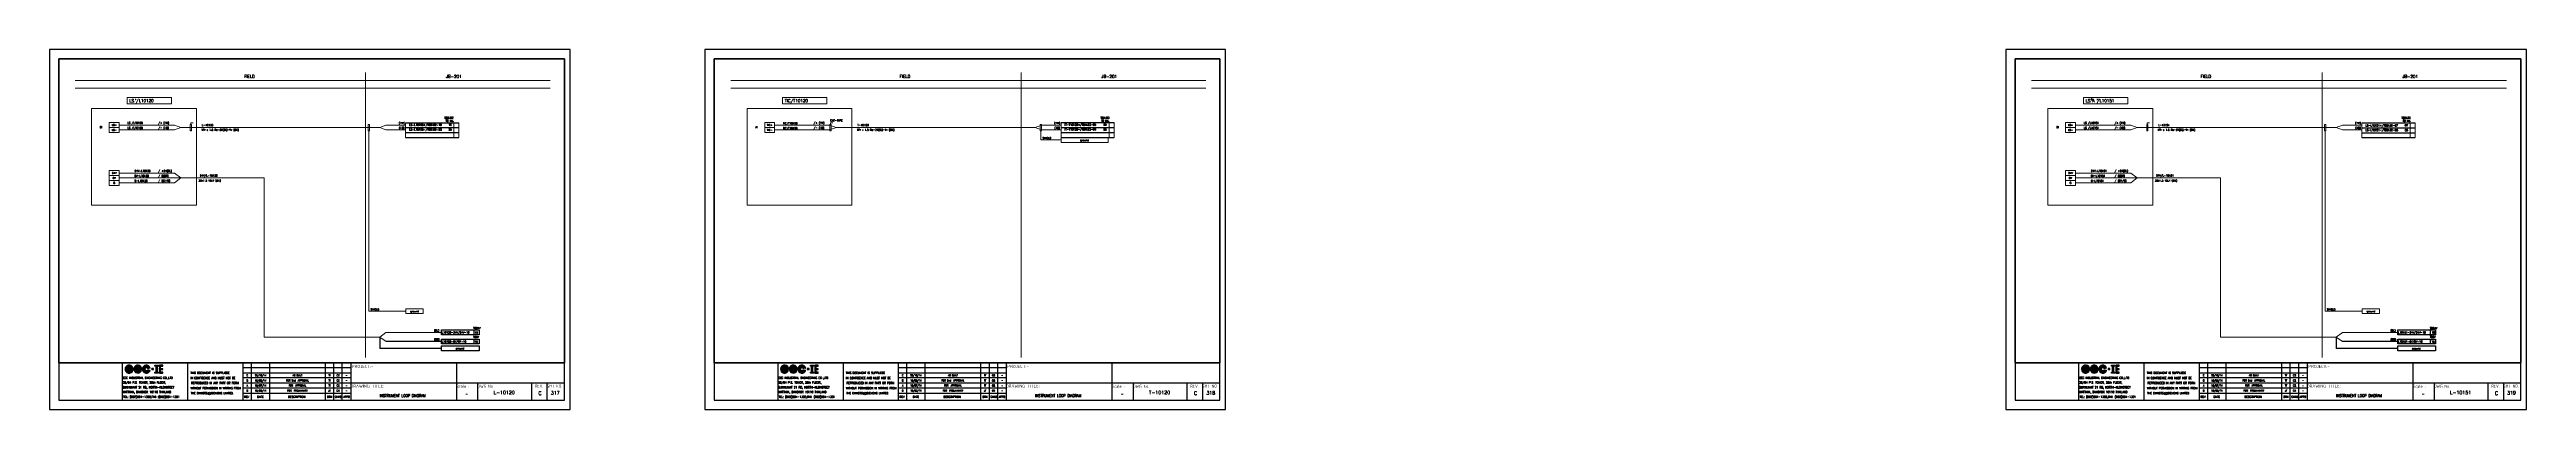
# Model space of a CAD drawing. Header units: millimetres. Extents: x -14942 to 24072, y -50285 to 2207.
# Drawn here: x 8984 to 10996, y -4898 to -4605 of the extents above; entities that cross this region are included whole.
import ezdxf
from ezdxf.enums import TextEntityAlignment as Align

# ---------------------------------------------------------------- set-up
doc = ezdxf.new("R2010")
doc.units = ezdxf.units.MM
doc.header["$MEASUREMENT"] = 0
doc.layers.get('0').update_dxf_attribs({"linetype": 'CONTINUOUS'})
for name, color, linetype in [('52049_PAPER A4$0$Frame_A1', 253, 'CONTINUOUS'), ('BORDER', 3, 'CONTINUOUS'), ('INSTRU', 4, 'CONTINUOUS'), ('INSTRUMENT', 1, 'CONTINUOUS'), ('LINE', 3, 'CONTINUOUS'), ('TEXT', 2, 'CONTINUOUS')]:
    doc.layers.add(name, color=color, linetype=linetype)
doc.styles.add('52049_PAPER A4$0$ISO Proportional', font='isocp.shx')
doc.styles.add('52049_PAPER A4$0$ROMANS', font='isocp.shx')
doc.styles.add('52049_PAPER A4$0$Romans-title', font='romans.shx')
doc.styles.add('ROMANS', font='romans')

# ---------------------------------------------------------------- blocks, each defined once
blk = doc.blocks.new('52049_PAPER A4$0$eec-ie')
at = {"layer": '52049_PAPER A4$0$Frame_A1', "color": 0, "lineweight": -3}
for p, q in [((0, 0), (0.87, 0.87)), ((0, -0.08), (0.3, 0.22)), ((0, -0.16), (0.26, 0.1)), ((0, -0.23), (0.24, 0)), ((0.01, 0.09), (0.78, 0.86)), ((0.04, 0.2), (0.68, 0.83)), ((0.09, 0.32), (0.55, 0.78)), ((0.26, 0.57), (0.3, 0.62)), ((0.34, -0.12), (1, 0.53)), ((0.35, -0.04), (0.92, 0.53)), ((0.35, -0.19), (1.07, 0.52)), ((0.36, 0.05), (0.82, 0.51)), ((0.37, -0.26), (0.66, 0.04)), ((0.39, -0.32), (0.74, 0.04)), ((0.4, 0.17), (0.7, 0.47)), ((0.41, -0.37), (0.82, 0.04)), ((1.69, 0.04), (0.64, 0.04)), ((0.65, 0.57), (0.96, 0.88)), ((0.68, -0.17), (0.9, 0.04)), ((0.76, -0.17), (0.98, 0.04)), ((0.77, 0.62), (1.03, 0.88)), ((0.84, -0.17), (1.05, 0.04)), ((0.87, 0.64), (1.1, 0.87)), ((0.87, 0.25), (1.13, 0.51)), ((0.92, -0.17), (1.13, 0.04)), ((0.95, 0.64), (1.17, 0.86)), ((0.96, 0.26), (1.19, 0.49)), ((1, -0.17), (1.21, 0.04)), ((1.03, 0.64), (1.23, 0.84)), ((1.03, 0.25), (1.24, 0.46)), ((1.07, -0.17), (1.29, 0.04)), ((1.09, 0.24), (1.29, 0.44)), ((1.1, 0.63), (1.29, 0.82)), ((1.15, 0.21), (1.34, 0.4)), ((1.15, -0.17), (1.37, 0.04)), ((1.16, 0.62), (1.35, 0.8)), ((1.19, 0.18), (1.38, 0.37)), ((1.22, 0.6), (1.4, 0.78)), ((1.22, 0.15), (1.54, 0.15)), ((1.23, -0.17), (1.44, 0.04)), ((1.25, 0.15), (1.42, 0.33)), ((1.28, 0.57), (1.45, 0.75)), ((1.31, -0.17), (1.52, 0.04)), ((1.32, 0.15), (1.46, 0.29)), ((1.33, 0.55), (1.5, 0.72)), ((1.38, 0.52), (1.54, 0.69)), ((1.39, -0.17), (1.6, 0.04)), ((1.4, 0.15), (1.49, 0.24)), ((1.42, 0.49), (1.59, 0.65)), ((1.46, 0.45), (1.63, 0.62)), ((1.46, -0.17), (1.68, 0.04)), ((1.48, 0.15), (1.52, 0.19)), ((1.5, 0.41), (1.67, 0.58)), ((1.54, 0.37), (1.71, 0.54)), ((1.54, -0.17), (1.9, 0.18)), ((1.57, 0.33), (1.74, 0.49)), ((1.6, 0.28), (1.77, 0.45)), ((1.62, -0.17), (1.91, 0.12)), ((1.63, 0.23), (1.8, 0.4)), ((1.65, 0.17), (1.83, 0.35)), ((1.67, 0.11), (1.86, 0.3)), ((1.69, 0.05), (1.88, 0.24)), ((1.7, -0.17), (1.93, 0.06)), ((2.09, -0.09), (2.37, 0.19)), ((2.1, -0.01), (2.51, 0.41)), ((2.1, -0.17), (2.34, 0.08)), ((2.11, 0.08), (2.88, 0.86)), ((2.13, 0.18), (2.78, 0.83)), ((2.18, 0.31), (2.65, 0.78)), ((2.31, 0.52), (2.45, 0.65)), ((2.44, -0.05), (3.02, 0.52)), ((2.44, -0.13), (3.1, 0.52)), ((2.45, -0.2), (2.78, 0.13)), ((2.46, 0.04), (2.93, 0.51)), ((2.46, -0.26), (2.76, 0.04)), ((2.48, -0.32), (2.84, 0.04)), ((2.49, 0.15), (2.81, 0.47)), ((2.56, 0.45), (2.97, 0.87)), ((2.72, -0.17), (2.92, 0.04)), ((2.73, 0.04), (3.79, 0.04)), ((2.77, 0.59), (3.06, 0.87)), ((2.79, -0.17), (3, 0.04)), ((2.84, 0.19), (3.17, 0.51)), ((2.87, -0.17), (3.08, 0.04)), ((2.89, 0.63), (3.13, 0.87)), ((2.95, -0.17), (3.15, 0.04)), ((2.98, 0.64), (3.2, 0.86)), ((2.98, 0.26), (3.23, 0.5)), ((3.03, -0.17), (3.23, 0.04)), ((3.06, 0.65), (3.27, 0.85)), ((3.07, 0.26), (3.29, 0.48)), ((3.11, -0.17), (3.31, 0.04)), ((3.14, 0.64), (3.33, 0.83)), ((3.14, 0.25), (3.34, 0.46)), ((3.18, -0.17), (3.39, 0.04)), ((3.2, 0.24), (3.39, 0.43)), ((3.21, 0.63), (3.39, 0.81)), ((3.25, 0.21), (3.44, 0.4)), ((3.26, -0.17), (3.47, 0.04)), ((3.27, 0.62), (3.44, 0.79)), ((3.29, 0.18), (3.48, 0.36)), ((3.62, 0.16), (3.31, 0.16)), ((3.33, 0.6), (3.5, 0.77)), ((3.34, -0.17), (3.54, 0.04)), ((3.36, 0.16), (3.52, 0.32)), ((3.38, 0.57), (3.55, 0.74)), ((3.42, -0.17), (3.62, 0.04)), ((3.43, 0.55), (3.59, 0.71)), ((3.43, 0.16), (3.55, 0.28)), ((3.48, 0.52), (3.64, 0.68)), ((3.5, -0.17), (3.7, 0.04)), ((3.51, 0.16), (3.58, 0.23)), ((3.52, 0.48), (3.68, 0.64)), ((3.57, 0.45), (3.72, 0.61)), ((3.57, -0.17), (3.78, 0.04)), ((3.59, 0.16), (3.61, 0.18)), ((3.6, 0.41), (3.76, 0.57)), ((3.64, 0.37), (3.8, 0.53)), ((3.65, -0.17), (3.99, 0.17)), ((3.67, 0.32), (3.83, 0.48)), ((3.7, 0.27), (3.87, 0.44)), ((3.73, 0.22), (3.9, 0.39)), ((3.73, -0.17), (4, 0.11)), ((3.75, 0.17), (3.92, 0.34)), ((3.77, 0.11), (3.95, 0.28)), ((3.79, 0.05), (3.97, 0.23)), ((3.81, -0.17), (4.02, 0.04)), ((4.18, -0.03), (4.57, 0.36)), ((4.18, -0.11), (4.47, 0.18)), ((4.18, -0.18), (4.43, 0.07)), ((4.19, 0.06), (5, 0.86)), ((4.21, 0.16), (4.9, 0.84)), ((4.25, 0.28), (4.78, 0.8)), ((4.34, 0.45), (4.61, 0.71)), ((4.53, -0.15), (5.2, 0.53)), ((4.53, -0.07), (5.13, 0.53)), ((4.54, 0.02), (5.04, 0.52)), ((4.54, -0.22), (4.86, 0.1)), ((4.57, 0.12), (4.93, 0.49)), ((4.69, 0.48), (5.08, 0.87)), ((4.69, 0.32), (4.73, 0.37)), ((4.88, 0.59), (5.16, 0.88)), ((4.96, 0.2), (5.27, 0.52)), ((4.99, 0.63), (5.24, 0.87)), ((5.08, 0.64), (5.31, 0.86)), ((5.09, 0.25), (5.33, 0.5)), ((5.16, 0.64), (5.37, 0.85)), ((5.17, 0.26), (5.39, 0.48)), ((5.24, 0.64), (5.43, 0.83)), ((5.24, 0.25), (5.44, 0.46)), ((5.3, 0.63), (5.49, 0.82)), ((5.3, 0.23), (5.49, 0.43)), ((5.35, 0.2), (5.54, 0.39)), ((5.37, 0.61), (5.55, 0.79)), ((5.39, 0.17), (5.58, 0.36)), ((5.4, 0.15), (5.72, 0.15)), ((5.42, 0.59), (5.6, 0.77)), ((5.46, 0.15), (5.62, 0.32)), ((5.48, 0.57), (5.65, 0.74)), ((5.53, 0.54), (5.7, 0.71)), ((5.53, 0.15), (5.65, 0.27)), ((5.58, 0.51), (5.74, 0.68)), ((5.61, 0.15), (5.68, 0.23)), ((5.62, 0.47), (5.79, 0.64)), ((5.66, 0.44), (5.83, 0.6)), ((5.69, 0.15), (5.71, 0.18)), ((5.7, 0.4), (5.87, 0.56)), ((5.73, 0.36), (5.9, 0.52)), ((5.77, 0.31), (5.94, 0.48)), ((5.8, 0.26), (5.97, 0.43)), ((5.82, 0.21), (6, 0.38)), ((5.85, 0.15), (6.02, 0.33)), ((6.09, 0.15), (5.85, 0.15)), ((5.92, 0.15), (6.05, 0.28)), ((6, 0.15), (6.07, 0.22)), ((6.08, 0.15), (6.09, 0.16)), ((6.9, 0.04), (6.46, 0.04)), ((6.46, 0.04), (6.46, -0.18)), ((6.46, -0.01), (6.51, 0.04)), ((6.46, -0.09), (6.59, 0.04)), ((6.46, -0.17), (6.66, 0.04)), ((6.52, -0.18), (6.74, 0.04)), ((6.6, -0.18), (6.82, 0.04)), ((6.68, -0.18), (6.9, 0.04)), ((6.9, -0.18), (6.9, 0.04)), ((7.23, 0.68), (7.41, 0.86)), ((7.27, 0.64), (7.49, 0.86)), ((7.35, 0.64), (7.57, 0.86)), ((7.43, 0.64), (7.65, 0.86)), ((7.5, 0.64), (7.72, 0.86)), ((7.51, 0.57), (7.8, 0.86)), ((7.51, 0.49), (7.88, 0.86)), ((7.51, 0.41), (7.96, 0.86)), ((7.51, 0.34), (7.78, 0.61)), ((7.51, 0.26), (7.78, 0.53)), ((7.51, 0.18), (7.78, 0.45)), ((7.51, 0.1), (7.78, 0.38)), ((7.51, 0.02), (7.78, 0.3)), ((7.51, -0.05), (7.78, 0.22)), ((7.51, -0.13), (7.78, 0.14)), ((7.51, -0.21), (7.78, 0.07)), ((7.82, 0.64), (8.04, 0.86)), ((7.89, 0.64), (8.06, 0.81)), ((7.97, 0.64), (8.06, 0.73)), ((8.05, 0.64), (8.06, 0.65)), ((8.33, 0.46), (8.74, 0.86)), ((8.33, 0.54), (8.66, 0.86)), ((8.33, 0.38), (8.82, 0.86)), ((8.33, 0.69), (8.5, 0.86)), ((8.33, 0.62), (8.58, 0.86)), ((8.33, 0.3), (8.61, 0.58)), ((8.33, 0.23), (8.61, 0.5)), ((8.33, 0.15), (8.61, 0.42)), ((8.33, 0.07), (8.61, 0.35)), ((8.33, -0.01), (8.61, 0.27)), ((8.33, -0.09), (8.61, 0.19)), ((8.33, -0.16), (8.61, 0.11)), ((8.33, -0.24), (8.61, 0.03)), ((8.33, -0.4), (8.74, 0.01)), ((8.33, -0.32), (8.66, 0.01)), ((8.33, -0.48), (8.82, 0.01)), ((8.67, 0.64), (8.89, 0.86)), ((8.68, -0.21), (8.9, 0.01)), ((8.75, 0.64), (8.97, 0.86)), ((8.75, -0.21), (8.97, 0.01)), ((8.83, 0.64), (9.05, 0.86)), ((8.83, -0.21), (9.05, 0.01)), ((8.91, 0.64), (9.11, 0.84)), ((8.99, 0.64), (9.11, 0.76)), ((9.06, 0.64), (9.11, 0.69)), ((0.02, -0.3), (0.23, -0.08)), ((0.03, -0.36), (0.23, -0.16)), ((0.05, -0.42), (0.24, -0.23)), ((0.07, -0.47), (0.26, -0.29)), ((0.1, -0.53), (0.27, -0.35)), ((0.12, -0.58), (0.3, -0.4)), ((0.15, -0.63), (0.32, -0.46)), ((0.19, -0.67), (0.35, -0.5)), ((0.22, -0.72), (0.39, -0.55)), ((0.26, -0.76), (0.42, -0.59)), ((0.3, -0.8), (0.46, -0.63)), ((0.34, -0.83), (0.5, -0.67)), ((0.38, -0.87), (0.55, -0.7)), ((0.42, -0.9), (0.59, -0.73)), ((0.44, -0.42), (0.64, -0.22)), ((0.47, -0.47), (0.66, -0.27)), ((0.47, -0.93), (0.65, -0.76)), ((0.5, -0.51), (0.69, -0.32)), ((0.52, -0.96), (0.7, -0.78)), ((0.54, -0.55), (0.73, -0.36)), ((0.58, -0.59), (0.78, -0.39)), ((0.58, -0.98), (0.76, -0.8)), ((0.62, -0.17), (1.94, -0.17)), ((0.63, -0.62), (0.83, -0.42)), ((0.63, -1.01), (0.82, -0.82)), ((0.68, -0.65), (0.89, -0.44)), ((0.69, -1.03), (0.89, -0.83)), ((0.73, -0.67), (0.96, -0.45)), ((0.75, -1.04), (0.96, -0.83)), ((0.79, -0.69), (1.04, -0.44)), ((0.82, -1.05), (1.04, -0.83)), ((0.85, -0.71), (1.19, -0.37)), ((0.89, -1.06), (1.14, -0.81)), ((0.92, -0.72), (1.29, -0.34)), ((0.96, -1.07), (1.25, -0.77)), ((1, -0.72), (1.37, -0.34)), ((1.04, -1.06), (1.76, -0.34)), ((1.09, -0.71), (1.45, -0.34)), ((1.13, -1.05), (1.84, -0.34)), ((1.2, -0.67), (1.53, -0.34)), ((1.54, -0.34), (1.22, -0.34)), ((1.23, -1.03), (1.9, -0.36)), ((1.35, -0.99), (1.86, -0.48)), ((1.53, -0.88), (1.76, -0.66)), ((1.65, -0.38), (1.68, -0.34)), ((1.91, -0.34), (1.66, -0.34)), ((1.78, -0.17), (1.94, -0.01)), ((1.85, -0.17), (1.94, -0.09)), ((1.93, -0.17), (1.94, -0.17)), ((2.1, -0.24), (2.32, -0.02)), ((2.11, -0.3), (2.32, -0.1)), ((2.13, -0.36), (2.32, -0.17)), ((2.15, -0.42), (2.33, -0.24)), ((2.17, -0.48), (2.35, -0.3)), ((2.2, -0.53), (2.37, -0.36)), ((2.22, -0.58), (2.39, -0.42)), ((2.25, -0.63), (2.42, -0.47)), ((2.29, -0.68), (2.45, -0.51)), ((2.32, -0.72), (2.48, -0.56)), ((2.36, -0.76), (2.52, -0.6)), ((2.4, -0.8), (2.56, -0.64)), ((2.44, -0.84), (2.6, -0.68)), ((2.48, -0.87), (2.64, -0.71)), ((2.51, -0.38), (2.71, -0.17)), ((2.53, -0.9), (2.69, -0.74)), ((2.54, -0.43), (2.73, -0.23)), ((2.57, -0.47), (2.76, -0.28)), ((2.58, -0.93), (2.74, -0.77)), ((2.6, -0.51), (2.79, -0.33)), ((2.63, -0.96), (2.8, -0.79)), ((2.64, -0.55), (2.83, -0.37)), ((2.68, -0.98), (2.86, -0.81)), ((2.69, -0.59), (2.87, -0.4)), ((4.02, -0.17), (2.71, -0.17)), ((2.73, -0.62), (2.93, -0.43)), ((2.74, -1.01), (2.92, -0.82)), ((2.78, -0.65), (2.99, -0.44)), ((2.8, -1.02), (2.99, -0.83)), ((2.84, -0.67), (3.06, -0.45)), ((2.86, -1.04), (3.06, -0.84)), ((2.9, -0.69), (3.14, -0.44)), ((2.92, -1.05), (3.14, -0.83)), ((2.96, -0.7), (3.32, -0.35)), ((2.99, -1.06), (3.24, -0.81)), ((3.03, -0.71), (3.39, -0.35)), ((3.07, -1.06), (3.36, -0.77)), ((3.11, -0.71), (3.47, -0.35)), ((3.15, -1.06), (3.86, -0.35)), ((3.2, -0.7), (3.55, -0.35)), ((3.24, -1.04), (3.94, -0.35)), ((3.31, -0.35), (3.62, -0.35)), ((3.32, -0.65), (3.62, -0.36)), ((3.35, -1.02), (3.98, -0.38)), ((3.48, -0.97), (3.93, -0.51)), ((3.74, -0.39), (3.78, -0.35)), ((3.76, -0.35), (3.99, -0.35)), ((3.89, -0.17), (4.02, -0.03)), ((3.96, -0.17), (4.03, -0.11)), ((4.19, -0.25), (4.42, -0.03)), ((4.21, -0.32), (4.41, -0.11)), ((4.22, -0.38), (4.42, -0.18)), ((4.24, -0.44), (4.43, -0.25)), ((4.26, -0.49), (4.45, -0.31)), ((4.29, -0.54), (4.47, -0.37)), ((4.32, -0.59), (4.49, -0.42)), ((4.35, -0.64), (4.52, -0.47)), ((4.38, -0.69), (4.55, -0.52)), ((4.42, -0.73), (4.58, -0.56)), ((4.45, -0.77), (4.62, -0.6)), ((4.49, -0.81), (4.66, -0.64)), ((4.53, -0.84), (4.7, -0.68)), ((4.56, -0.28), (4.8, -0.03)), ((4.58, -0.33), (4.8, -0.11)), ((4.58, -0.88), (4.75, -0.71)), ((4.6, -0.39), (4.81, -0.18)), ((4.62, -0.91), (4.8, -0.74)), ((4.63, -0.44), (4.83, -0.24)), ((4.66, -0.48), (4.86, -0.29)), ((4.67, -0.94), (4.85, -0.77)), ((4.7, -0.52), (4.89, -0.33)), ((4.72, -0.97), (4.9, -0.79)), ((4.74, -0.56), (4.93, -0.37)), ((4.78, -0.6), (4.98, -0.4)), ((4.78, -0.99), (4.96, -0.81)), ((4.83, -0.63), (5.03, -0.43)), ((4.83, -1.01), (5.03, -0.82)), ((4.88, -0.66), (5.09, -0.44)), ((4.89, -1.03), (5.1, -0.83)), ((4.93, -0.68), (5.17, -0.45)), ((4.96, -1.05), (5.17, -0.83)), ((4.99, -0.7), (5.26, -0.43)), ((5.02, -1.06), (5.26, -0.82)), ((5.06, -0.71), (5.43, -0.34)), ((5.09, -1.06), (5.36, -0.8)), ((5.13, -0.72), (5.5, -0.34)), ((5.17, -1.07), (5.49, -0.75)), ((5.21, -0.71), (5.58, -0.34)), ((5.25, -1.06), (5.97, -0.34)), ((5.3, -0.7), (5.66, -0.34)), ((5.35, -1.05), (6.05, -0.34)), ((5.72, -0.34), (5.4, -0.34)), ((5.43, -0.65), (5.71, -0.37)), ((5.45, -1.02), (6.07, -0.4)), ((5.58, -0.96), (6.02, -0.53)), ((5.81, -0.43), (5.89, -0.34)), ((5.85, -0.34), (6.09, -0.34)), ((6.46, -0.18), (6.9, -0.18)), ((6.75, -0.18), (6.9, -0.04)), ((6.83, -0.18), (6.9, -0.12)), ((7.23, -0.95), (7.34, -0.84)), ((7.23, -0.88), (7.26, -0.84)), ((7.23, -1.03), (7.42, -0.84)), ((7.28, -1.07), (7.5, -0.84)), ((7.35, -1.07), (7.78, -0.64)), ((7.43, -1.07), (7.78, -0.71)), ((7.51, -0.29), (7.78, -0.01)), ((7.51, -0.37), (7.78, -0.09)), ((7.51, -0.44), (7.78, -0.17)), ((7.51, -0.52), (7.78, -0.25)), ((7.51, -0.6), (7.78, -0.32)), ((7.51, -0.68), (7.78, -0.4)), ((7.51, -0.76), (7.78, -0.48)), ((7.51, -0.83), (7.78, -0.56)), ((7.51, -1.07), (7.78, -0.79)), ((7.59, -1.07), (7.81, -0.84)), ((7.67, -1.07), (7.89, -0.84)), ((7.74, -1.07), (7.96, -0.84)), ((7.82, -1.07), (8.04, -0.84)), ((7.9, -1.07), (8.06, -0.91)), ((7.98, -1.07), (8.06, -0.98)), ((8.06, -1.07), (8.06, -1.06)), ((8.33, -0.55), (8.61, -0.28)), ((8.33, -0.63), (8.61, -0.36)), ((8.33, -0.71), (8.61, -0.43)), ((8.33, -0.79), (8.61, -0.51)), ((8.33, -0.86), (8.61, -0.59)), ((8.33, -0.94), (8.61, -0.67)), ((8.33, -1.02), (8.61, -0.75)), ((8.37, -1.07), (8.61, -0.82)), ((8.45, -1.07), (8.67, -0.84)), ((8.52, -1.07), (8.74, -0.84)), ((8.6, -1.07), (8.82, -0.84)), ((8.68, -1.07), (8.9, -0.84)), ((8.76, -1.07), (8.98, -0.84)), ((8.84, -1.07), (9.06, -0.84)), ((8.91, -0.21), (9.11, -0.02)), ((8.91, -1.07), (9.11, -0.87)), ((8.99, -0.21), (9.11, -0.09)), ((8.99, -1.07), (9.11, -0.95)), ((9.07, -0.21), (9.11, -0.17)), ((9.07, -1.07), (9.11, -1.03))]:
    blk.add_line(p, q, dxfattribs=at)
for points in [[(7.23, 0.86), (8.06, 0.86), (8.06, 0.64), (7.78, 0.64), (7.78, -0.84), (8.06, -0.84), (8.06, -1.07), (7.23, -1.07), (7.23, -0.84), (7.51, -0.84), (7.51, 0.64), (7.23, 0.64)], [(8.61, 0.01), (8.61, 0.64), (9.11, 0.64), (9.11, 0.86), (8.33, 0.86), (8.33, -1.07), (9.11, -1.07), (9.11, -0.84), (8.61, -0.84), (8.61, -0.21), (9.11, -0.21), (9.11, 0.01)]]:
    blk.add_lwpolyline(points, close=True, dxfattribs=at)
for centre, radius, start, end in [((0.97, -0.09), 0.972, 355.3439, 345.14659), ((0.97, -0.09), 0.737, 10.52425, 340.25595), ((0.97, -0.09), 0.623, 23.56973, 336.43027), ((0.97, -0.09), 0.354, 44.78756, 157.61069), ((3.06, -0.09), 0.967, 355.6074, 344.77468), ((3.06, -0.09), 0.742, 10.07657, 339.99371), ((3.06, -0.09), 0.618, 24.25452, 335.74548), ((3.06, -0.09), 0.358, 45.10959, 158.75786), ((5.15, -0.09), 0.972, 14.85341, 345.14659), ((5.15, -0.09), 0.737, 19.74405, 340.25595), ((5.15, -0.09), 0.623, 23.56973, 336.43027), ((5.15, -0.09), 0.354, 44.78756, 315.21244), ((0.97, -0.09), 0.354, 192.89006, 315.21244), ((3.06, -0.09), 0.358, 191.9242, 314.89041)]:
    blk.add_arc(centre, radius, start, end, dxfattribs=at)
blk = doc.blocks.new('52049_PAPER A4$0$eec logo')
at = {"color": 7, "xscale": 2.786697286423482, "yscale": 2.786697286423482, "zscale": 2.786697286423482}
blk.add_blockref('52049_PAPER A4$0$eec-ie', (50, 25.9), dxfattribs=at)
blk = doc.blocks.new('A$C089E5181')
at = {"color": 3}
for p, q in [((-415.5, 38), (-4.5, 38)), ((-363.9, 38), (-363.9, 7.5)), ((-310.8, 38), (-310.8, 7.5)), ((-265.7, 7.5), (-265.7, 38)), ((-258.9, 7.5), (-258.9, 38)), ((-244.1, 7.5), (-244.1, 38)), ((-198.8, 7.5), (-198.8, 38)), ((-191.9, 7.5), (-191.9, 38)), ((-185.1, 7.5), (-185.1, 38)), ((-178.2, 38), (-178.2, 7.5)), ((-178.2, 21.5), (-4.5, 21.5)), ((-92.4, 38), (-92.4, 7.5)), ((-75.1, 21.5), (-75.1, 7.5)), ((-31.4, 21.5), (-31.4, 7.5)), ((-18.8, 21.5), (-18.8, 7.5)), ((-265.7, 13.2), (-178.2, 13.2))]:
    blk.add_line(p, q, dxfattribs=at)
at = {"color": 1}
for p, q in [((-178.2, 33.9), (-265.7, 33.9)), ((-265.7, 29.7), (-178.2, 29.7)), ((-178.2, 25.6), (-265.7, 25.6)), ((-265.7, 21.5), (-178.2, 21.5)), ((-178.2, 17.3), (-265.7, 17.3))]:
    blk.add_line(p, q, dxfattribs=at)
at = {"color": 7}
for p, q in [((-4.5, 38), (-96.4, 38)), ((-92.4, 38), (-92.4, 19.9))]:
    blk.add_line(p, q, dxfattribs=at)
blk.add_lwpolyline([(0, 0), (0, 292.5), (-423, 292.5), (-423, 0)], close=True, dxfattribs=at)
blk.add_lwpolyline([(-415.5, 285), (-4.5, 285), (-4.5, 38), (-415.5, 38)], close=True)
at = {"color": 3}
blk.add_lwpolyline([(-4.5, 7.5), (-4.5, 285), (-415.5, 285), (-415.5, 7.5)], close=True, dxfattribs=at)
at = {"color": 2}
blk.add_circle((-293.1, 13), 1.05, dxfattribs=at)
at = {"color": 3, "xscale": 1.200000000000001, "yscale": 1.200000000000001, "zscale": 1.200000000000001}
blk.add_blockref('52049_PAPER A4$0$eec logo', (-421.5, 2), dxfattribs=at)
at = {"color": 2, "style": '52049_PAPER A4$0$Romans-title'}
for s, height, width, p in [('36/94 P.S. TOWER, 28th FLOOR,', 1.75, 0.9, (-363.5, 21, -1.8)), ('EEC INDUSTRIAL ENGINEERING CO.,LTD', 1.75, 0.9, (-363.3, 24.8)), ('SUKHUMVIT 21 RD, NORTH-KLONGTOEY', 1.75, 0.9, (-363.5, 17.1, -1.8)), ('WATTANA, BANGKOK 10110 THAILAND ', 1.75, 0.9, (-363.3, 13.3, -1.8)), ('TEL: (662)664-1300,FAX :(662)664-1301', 1.75, 0.9, (-363.1, 9.4, -1.8)), ('DRN', 1.65, 0.8, (-197.4, 9.5)), ('CHKD', 1.65, 0.8, (-191, 9.5)), ('APPD', 1.65, 0.8, (-184.1, 9.5))]:
    blk.add_text(s, height=height, dxfattribs=dict(at, width=width)).set_placement(p)
at = {"color": 2, "style": '52049_PAPER A4$0$Romans-title', "width": 0.8}
for s, p in [('THIS DOCUMENT IS SUPPLIEDE', (-292.6, 29.7)), ('IN CONFIDENCE AND MUST NOT BE', (-290.2, 25.5)), (' REPRODUCED IN ANY PART OR FORM', (-289.1, 21.5)), ('THE OWNERS   SIEMENS LIMITED. ', (-290.3, 13.2)), (' WITHOUT PERMISSION IN WRITING FROM ', (-287.9, 17.3))]:
    blk.add_text(s, height=1.75, dxfattribs=at).set_placement(p, align=Align.MIDDLE)
at = {"color": 2}
for s, height, style, width, p in [('C', 1.5, '52049_PAPER A4$0$Romans-title', 0.8, (-262.3, 27.7)), ('A', 1.5, '52049_PAPER A4$0$Romans-title', 0.8, (-262.3, 19.4)), ('B', 1.5, '52049_PAPER A4$0$Romans-title', 0.8, (-262.3, 23.5)), ('28/10/14', 1.5, '52049_PAPER A4$0$Romans-title', 0.8, (-251.5, 27.7)), ('10/09/14', 1.5, '52049_PAPER A4$0$Romans-title', 0.8, (-251.5, 23.5)), ('10/07/14', 1.5, '52049_PAPER A4$0$Romans-title', 0.8, (-251.5, 19.4)), ('FOR 2nd  APPROVAL', 1.5, '52049_PAPER A4$0$Romans-title', 0.8, (-221.5, 23.5)), ('FOR  APPROVAL', 1.5, '52049_PAPER A4$0$Romans-title', 0.8, (-221.5, 19.4)), ('AS BUILT', 1.5, '52049_PAPER A4$0$Romans-title', 0.8, (-221.5, 27.7)), ('TT', 1.5, '52049_PAPER A4$0$Romans-title', 0.8, (-195.4, 27.7)), ('TT', 1.5, '52049_PAPER A4$0$Romans-title', 0.8, (-195.4, 23.5)), ('TT', 1.5, '52049_PAPER A4$0$Romans-title', 0.8, (-195.4, 19.4)), ('CS', 1.5, '52049_PAPER A4$0$Romans-title', 0.8, (-188.5, 27.7)), ('CS', 1.5, '52049_PAPER A4$0$Romans-title', 0.8, (-188.5, 23.5)), ('CS', 1.5, '52049_PAPER A4$0$Romans-title', 0.8, (-188.5, 19.4)), ('-', 1.5, '52049_PAPER A4$0$Romans-title', 0.8, (-181.6, 27.7)), ('-', 1.5, '52049_PAPER A4$0$Romans-title', 0.8, (-181.6, 23.5)), ('REV.', 2.48, '52049_PAPER A4$0$ROMANS', 0.9, (-25.2, 19)), ('SHT NO.', 2.48, '52049_PAPER A4$0$ROMANS', 0.9, (-12.6, 19)), ('0', 1.5, '52049_PAPER A4$0$Romans-title', 0.8, (-262.3, 15.3)), ('18/03/14', 1.5, '52049_PAPER A4$0$Romans-title', 0.8, (-251.5, 15.3)), ('FOR  PRELIMINARY', 1.5, '52049_PAPER A4$0$Romans-title', 0.8, (-221.5, 15.3)), ('JT', 1.5, '52049_PAPER A4$0$Romans-title', 0.8, (-195.4, 15.3)), ('CK', 1.5, '52049_PAPER A4$0$Romans-title', 0.8, (-188.5, 15.3)), ('-', 1.5, '52049_PAPER A4$0$Romans-title', 0.8, (-181.6, 19.4)), ('-', 1.5, '52049_PAPER A4$0$Romans-title', 0.8, (-181.6, 15.3)), ('Scale :', 2.48, '52049_PAPER A4$0$ROMANS', 0.9, (-87.1, 18.8)), ('-', 2.25, '52049_PAPER A4$0$Romans-title', 0.8, (-84, 12.5)), ('DWG No.', 2.48, '52049_PAPER A4$0$ROMANS', 0.9, (-68.6, 18.8)), ('C', 3, '52049_PAPER A4$0$Romans-title', 0.8, (-24.4, 13.2))]:
    blk.add_text(s, height=height, dxfattribs=dict(at, style=style, width=width)).set_placement(p, align=Align.MIDDLE_CENTER)
at = {"color": 2, "style": '52049_PAPER A4$0$ISO Proportional'}
for s, height, p in [('DRAWING TITLE:', 2.482, (-164.8, 19)), ('PROJECT:-', 2.48, (-168.6, 35))]:
    blk.add_text(s, height=height, dxfattribs=at).set_placement(p, align=Align.MIDDLE_CENTER)
at = {"color": 2, "style": '52049_PAPER A4$0$Romans-title'}
blk.add_text('C', height=1.19, dxfattribs=at).set_placement((-293.1, 13), align=Align.MIDDLE)
for s, height, p in [('REV', 1.65, (-264.9, 9.5)), ('DATE', 1.65, (-254.2, 9.5)), ('DESCRIPTION', 1.655, (-229.2, 9.5))]:
    blk.add_text(s, height=height, dxfattribs=at).set_placement(p)
at = {"layer": 'TEXT', "style": 'ROMANS', "width": 0.8}
blk.add_text('INSTRUMENT LOOP DIAGRAM ', height=2.25, dxfattribs=at).set_placement((-135.3, 11.2), align=Align.MIDDLE_CENTER)
blk = doc.blocks.new('Box')
at = {"layer": 'INSTRU', "color": 7, "lineweight": 13}
for p, q in [((660.5, -1853.3), (660.5, -1865.3)), ((699.6, -1853.3), (699.6, -1865.3)), ((703.7, -1853.3), (703.7, -1865.3))]:
    blk.add_line(p, q, dxfattribs=at)
at = {"layer": 'INSTRUMENT', "color": 7}
for p, q in [((660.5, -1853.3), (703.7, -1853.3)), ((660.5, -1857.3), (703.7, -1857.3)), ((660.5, -1861.3), (703.7, -1861.3)), ((660.5, -1865.3), (703.7, -1865.3))]:
    blk.add_line(p, q, dxfattribs=at)
blk = doc.blocks.new('AA')
at = {"layer": 'INSTRU', "color": 7, "lineweight": 13}
for p, q in [((660.4, -1836.1), (674.5, -1836.1)), ((660.4, -1836.1), (660.4, -1840.1)), ((660.4, -1840.1), (698.6, -1840.1)), ((667.7, -1836.1), (698.6, -1836.1)), ((698.6, -1836.1), (698.6, -1840.1))]:
    blk.add_line(p, q, dxfattribs=at)
at = {"layer": 'TEXT', "color": 7, "lineweight": 13, "style": 'ROMANS'}
blk.add_text('ground', height=1.5, dxfattribs=at).set_placement((675.9, -1839.1))
blk = doc.blocks.new('OO')
at = {"layer": 'INSTRUMENT', "color": 7}
blk.add_line((715.9, -2010.2), (715.9, -2014.2), dxfattribs=at)
blk.add_lwpolyline([(689.6, -2010.2), (720.3, -2010.2), (720.3, -2014.2), (689.6, -2014.2)], close=True, dxfattribs=at)
blk = doc.blocks.new('444')
at = {"layer": 'INSTRUMENT', "color": 7}
blk.add_lwpolyline([(850.7, -1511.7), (881.4, -1511.7), (881.4, -1515.7), (850.7, -1515.7)], close=True, dxfattribs=at)
at = {"layer": 'TEXT', "color": 7, "lineweight": 13, "style": 'ROMANS'}
blk.add_text('ground', height=1.5, dxfattribs=at).set_placement((862.3, -1514.6))

msp = doc.modelspace()

# ---------------------------------------------------------------- linework, layer by layer
at = {"layer": 'BORDER', "color": 7, "lineweight": 13, "ltscale": 2.5}
for p, q in [((9240.5, -4623.9), (9240.5, -4855.5)), ((9773.1, -4623.9), (9773.1, -4855.5)), ((10830.2, -4623.9), (10830.2, -4855.5))]:
    msp.add_line(p, q, dxfattribs=at)
at = {"layer": 'BORDER', "color": 7, "lineweight": 13}
for p, q in [((9004.5, -4630.2), (9390.5, -4630.2)), ((9004.5, -4636.5), (9390.5, -4636.5)), ((9537.1, -4630.2), (9923.1, -4630.2)), ((9537.1, -4636.5), (9923.1, -4636.5)), ((10594.1, -4630.2), (10980.2, -4630.2)), ((10594.1, -4636.5), (10980.2, -4636.5))]:
    msp.add_line(p, q, dxfattribs=at)
at = {"layer": 'INSTRU', "color": 7, "lineweight": 13}
for p, q in [((9032.2, -4664.5), (9040.2, -4664.5)), ((9032.2, -4664.5), (9032.2, -4668.5)), ((9032.2, -4668.5), (9040.2, -4668.5)), ((9032.2, -4668.5), (9032.2, -4672.5)), ((9040.2, -4664.5), (9040.2, -4668.5)), ((9040.2, -4668.5), (9040.2, -4672.5)), ((9564.8, -4664.5), (9572.8, -4664.5)), ((9564.8, -4664.5), (9564.8, -4668.5)), ((9564.8, -4668.5), (9572.8, -4668.5)), ((9564.8, -4668.5), (9564.8, -4672.5)), ((9572.8, -4664.5), (9572.8, -4668.5)), ((9572.8, -4668.5), (9572.8, -4672.5)), ((10621.8, -4664.5), (10629.8, -4664.5)), ((10621.8, -4664.5), (10621.8, -4668.5)), ((10621.8, -4668.5), (10629.8, -4668.5)), ((10621.8, -4668.5), (10621.8, -4672.5)), ((10629.8, -4664.5), (10629.8, -4668.5)), ((10629.8, -4668.5), (10629.8, -4672.5)), ((9032.2, -4672.5), (9040.2, -4672.5)), ((9032.2, -4672.5), (9040.2, -4672.5)), ((9564.8, -4672.5), (9572.8, -4672.5)), ((9564.8, -4672.5), (9572.8, -4672.5)), ((10621.8, -4672.5), (10629.8, -4672.5)), ((10621.8, -4672.5), (10629.8, -4672.5)), ((9032.2, -4703.5), (9040.2, -4703.5)), ((9032.2, -4703.5), (9040.2, -4703.5)), ((9032.2, -4703.5), (9040.2, -4703.5)), ((9032.2, -4703.5), (9032.2, -4707.5)), ((9032.2, -4707.5), (9032.2, -4711.5)), ((9032.2, -4707.5), (9040.2, -4707.5)), ((9040.2, -4703.5), (9040.2, -4707.5)), ((9040.2, -4707.5), (9040.2, -4711.5)), ((10621.8, -4703.5), (10629.8, -4703.5)), ((10621.8, -4703.5), (10629.8, -4703.5)), ((10621.8, -4703.5), (10629.8, -4703.5)), ((10621.8, -4703.5), (10621.8, -4707.5)), ((10621.8, -4707.5), (10621.8, -4711.5)), ((10621.8, -4707.5), (10629.8, -4707.5)), ((10629.8, -4703.5), (10629.8, -4707.5)), ((10629.8, -4707.5), (10629.8, -4711.5)), ((9032.2, -4711.5), (9040.2, -4711.5)), ((9032.2, -4711.5), (9032.2, -4715.5)), ((9032.2, -4711.5), (9040.2, -4711.5)), ((9032.2, -4715.5), (9040.2, -4715.5)), ((9040.2, -4711.5), (9040.2, -4715.5)), ((10621.8, -4711.5), (10629.8, -4711.5)), ((10621.8, -4711.5), (10621.8, -4715.5)), ((10621.8, -4711.5), (10629.8, -4711.5)), ((10621.8, -4715.5), (10629.8, -4715.5)), ((10629.8, -4711.5), (10629.8, -4715.5)), ((9273.2, -4815.7), (9287.2, -4815.7)), ((9273.2, -4815.7), (9273.2, -4819.7)), ((9273.2, -4819.7), (9287.2, -4819.7)), ((9287.2, -4815.7), (9287.2, -4819.7)), ((10862.9, -4815.7), (10876.9, -4815.7)), ((10862.9, -4815.7), (10862.9, -4819.7)), ((10862.9, -4819.7), (10876.9, -4819.7)), ((10876.9, -4815.7), (10876.9, -4819.7))]:
    msp.add_line(p, q, dxfattribs=at)
at = {"layer": 'INSTRUMENT', "color": 7}
for p, q in [((9252, -4838.8), (9252, -4848)), ((9302.1, -4848), (9252, -4848)), ((9302.1, -4842.4), (9257.1, -4842.4)), ((10841.7, -4838.8), (10841.7, -4848)), ((10891.8, -4848), (10841.7, -4848)), ((10891.8, -4842.4), (10846.7, -4842.4))]:
    msp.add_line(p, q, dxfattribs=at)
at = {"layer": 'LINE', "color": 7, "lineweight": 13}
for p, q in [((9046.7, -4644.1), (9082.6, -4644.1)), ((9046.7, -4644.1), (9046.7, -4649.3)), ((9082.6, -4644.1), (9082.6, -4649.3)), ((9579.3, -4644.1), (9615.2, -4644.1)), ((9579.3, -4644.1), (9579.3, -4649.3)), ((9615.2, -4644.1), (9615.2, -4649.3)), ((10636.3, -4644.1), (10672.3, -4644.1)), ((10636.3, -4644.1), (10636.3, -4649.3)), ((10672.3, -4644.1), (10672.3, -4649.3)), ((9040.2, -4666.5), (9085.2, -4666.5)), ((9046.7, -4649.3), (9082.6, -4649.3)), ((9090.2, -4668.5), (9085.2, -4666.5)), ((9085.2, -4670.5), (9090.2, -4668.5)), ((9090.2, -4668.5), (9252, -4668.5)), ((9098, -4665.9), (9098, -4671.1)), ((9098, -4665.9), (9099, -4665.9)), ((9098.5, -4664.6), (9100.3, -4664.6)), ((9099, -4665.9), (9099, -4671.1)), ((9243.5, -4665.9), (9242.5, -4665.9)), ((9242.5, -4665.9), (9242.5, -4671.1)), ((9243.5, -4665.9), (9243.5, -4671.1)), ((9252, -4668.5), (9257, -4666.5)), ((9252, -4668.5), (9257, -4670.5)), ((9273, -4666.5), (9257, -4666.5)), ((9572.8, -4666.5), (9617.8, -4666.5)), ((9579.3, -4649.3), (9615.2, -4649.3)), ((9617.8, -4665.9), (9617.8, -4671.1)), ((9617.8, -4665.9), (9618.8, -4665.9)), ((9622.8, -4668.5), (9617.8, -4666.5)), ((9617.8, -4670.5), (9622.8, -4668.5)), ((9618.3, -4664.6), (9620, -4664.6)), ((9618.8, -4665.9), (9618.8, -4671.1)), ((9622.8, -4668.5), (9784.6, -4668.5)), ((9784.6, -4668.5), (9789.6, -4666.5)), ((9784.6, -4668.5), (9789.6, -4670.5)), ((9789.6, -4665.9), (9788.6, -4665.9)), ((9788.6, -4665.9), (9788.6, -4671.1)), ((9789.6, -4665.9), (9789.6, -4671.1)), ((9805.6, -4666.5), (9789.6, -4666.5)), ((10629.8, -4666.5), (10674.9, -4666.5)), ((10636.3, -4649.3), (10672.3, -4649.3)), ((10679.9, -4668.5), (10674.9, -4666.5)), ((10674.9, -4670.5), (10679.9, -4668.5)), ((10679.9, -4668.5), (10841.7, -4668.5)), ((10687.7, -4665.9), (10687.7, -4671.1)), ((10687.7, -4665.9), (10688.7, -4665.9)), ((10688.2, -4664.6), (10689.9, -4664.6)), ((10688.7, -4665.9), (10688.7, -4671.1)), ((10833.2, -4665.9), (10832.2, -4665.9)), ((10832.2, -4665.9), (10832.2, -4671.1)), ((10833.2, -4665.9), (10833.2, -4671.1)), ((10841.7, -4668.5), (10846.7, -4666.5)), ((10841.7, -4668.5), (10846.7, -4670.5)), ((10862.6, -4666.5), (10846.7, -4666.5)), ((9040.2, -4670.5), (9085.2, -4670.5)), ((9098, -4671.1), (9099, -4671.1)), ((9243.5, -4671.1), (9242.5, -4671.1)), ((9243, -4671.1), (9243, -4817.7)), ((9273, -4670.5), (9257, -4670.5)), ((9572.8, -4670.5), (9617.8, -4670.5)), ((9617.8, -4671.1), (9618.8, -4671.1)), ((9789.6, -4671.1), (9788.6, -4671.1)), ((9789.1, -4671.1), (9789.1, -4678.5)), ((9805.6, -4678.5), (9789.1, -4678.5)), ((9805.6, -4670.5), (9789.6, -4670.5)), ((10629.8, -4670.5), (10674.9, -4670.5)), ((10687.7, -4671.1), (10688.7, -4671.1)), ((10833.2, -4671.1), (10832.2, -4671.1)), ((10832.7, -4671.1), (10832.7, -4817.7)), ((10862.6, -4670.5), (10846.7, -4670.5)), ((9040.2, -4705.5), (9085.2, -4705.5)), ((9040.2, -4709.5), (9085.2, -4709.5)), ((9090.2, -4709.5), (9085.2, -4705.5)), ((9085.2, -4709.5), (9090.2, -4709.5)), ((9085.2, -4713.5), (9090.2, -4709.5)), ((9090.2, -4709.5), (9097, -4709.5)), ((9097, -4709.5), (9157.9, -4709.5)), ((9157.9, -4709.5), (9157.9, -4838.8)), ((10629.8, -4705.5), (10674.9, -4705.5)), ((10629.8, -4709.5), (10674.9, -4709.5)), ((10679.9, -4709.5), (10674.9, -4705.5)), ((10674.9, -4709.5), (10679.9, -4709.5)), ((10674.9, -4713.5), (10679.9, -4709.5)), ((10679.9, -4709.5), (10686.7, -4709.5)), ((10686.7, -4709.5), (10747.6, -4709.5)), ((10747.6, -4709.5), (10747.6, -4838.8)), ((9040.2, -4713.5), (9085.2, -4713.5)), ((10629.8, -4713.5), (10674.9, -4713.5)), ((9273.2, -4817.7), (9243, -4817.7)), ((10862.9, -4817.7), (10832.7, -4817.7)), ((9157.9, -4838.8), (9182.3, -4838.8)), ((9252, -4838.8), (9182.3, -4838.8)), ((9252, -4838.8), (9257, -4835.1)), ((9257.1, -4842.4), (9252, -4838.8)), ((9302.1, -4835.1), (9257, -4835.1)), ((10747.6, -4838.8), (10772, -4838.8)), ((10841.7, -4838.8), (10772, -4838.8)), ((10841.7, -4838.8), (10846.7, -4835.1)), ((10846.7, -4842.4), (10841.7, -4838.8)), ((10891.7, -4835.1), (10846.7, -4835.1))]:
    msp.add_line(p, q, dxfattribs=at)
at = {"layer": 'LINE', "color": 7, "lineweight": 13, "ltscale": 8}
for p, q in [((9017.8, -4731.6), (9017.8, -4652.9)), ((9103, -4652.9), (9017.8, -4652.9)), ((9103, -4731.6), (9103, -4652.9)), ((9550.4, -4731.6), (9550.4, -4652.9)), ((9635.6, -4652.9), (9550.4, -4652.9)), ((9635.6, -4731.6), (9635.6, -4652.9)), ((10607.4, -4731.6), (10607.4, -4652.9)), ((10692.6, -4652.9), (10607.4, -4652.9)), ((10692.6, -4731.6), (10692.6, -4652.9)), ((9103, -4731.6), (9017.8, -4731.6)), ((9635.6, -4731.6), (9550.4, -4731.6)), ((10692.6, -4731.6), (10607.4, -4731.6))]:
    msp.add_line(p, q, dxfattribs=at)
at = {"layer": 'TEXT', "color": 7, "lineweight": 13}
for p, q in [((9098.5, -4665.9), (9098.5, -4664.6)), ((9618.3, -4665.9), (9618.3, -4664.6)), ((10688.2, -4665.9), (10688.2, -4664.6))]:
    msp.add_line(p, q, dxfattribs=at)

# ---------------------------------------------------------------- block references
at = {"layer": 'INSTRUMENT', "color": 1}
for name, p in [('Box', (8612.5, -2811.3)), ('Box', (9145.1, -2811.2)), ('Box', (10202.1, -2811.4)), ('AA', (9145.2, -2840.5)), ('OO', (8612.5, -2822.8)), ('OO', (8612.5, -2830.2)), ('OO', (10202.2, -2822.8)), ('OO', (10202.2, -2830.2))]:
    msp.add_blockref(name, p, dxfattribs=at)
at = {"layer": 'INSTRUMENT', "color": 7}
for p in [(8451.4, -3334.2), (10041, -3334.3)]:
    msp.add_blockref('444', p, dxfattribs=at)
at = {"layer": 'LINE', "color": 7, "lineweight": 13}
for p in [(9406.6, -4897.6), (9939.2, -4897.6), (10996.3, -4897.6)]:
    msp.add_blockref('A$C089E5181', p, dxfattribs=at)

# ---------------------------------------------------------------- texts
at = {"layer": 'TEXT', "color": 7, "lineweight": 13, "style": 'ROMANS'}
for s, height, p in [('FIELD', 2.4, (9141.8, -4628.2)), ('JB-201', 2.4, (9305.8, -4628.2)), ('FIELD', 2.4, (9674.5, -4628.2)), ('JB-201', 2.4, (9838.4, -4628.2)), ('FIELD', 2.4, (10731.5, -4628.2)), ('JB-201', 2.4, (10895.5, -4628.2)), ('LS /L10120', 2.4, (9048.5, -4647.9)), ('+', 1.21, (9052.9, -4646.2)), ('TIC/T10120', 2.4, (9581.1, -4647.9)), ('LS A /L10151', 2.4, (10638.2, -4647.9)), ('0+', 1.21, (10642.5, -4646.2)), ('++', 1.21, (10646.9, -4646.2)), ('DI', 1.5, (9024.6, -4669)), ('LS /L10120', 1.5, (9047, -4665.5)), ('LS /L10120', 1.5, (9047, -4669.5)), ('/+ (1W)', 1.5, (9072, -4665.5)), ('/- (1B)', 1.5, (9072, -4669.5)), (' 1Pr x 1.5 Re-2Y(St)-Yv (BK)', 1.5, (9105.8, -4671.1)), ('L-10120', 1.5, (9107.5, -4667.3)), ('(1W)', 1.5, (9267.5, -4665.6)), ('(1B)', 1.5, (9267.6, -4669.5)), ('LS-L10120+/TBDI.02-19', 1.5, (9275.9, -4667.1)), ('LS-L10120-/TBDI.02-20', 1.5, (9275.9, -4670.9)), ('TBDI.02', 1.5, (9304.4, -4661.3)), ('TB No.', 1.5, (9305.4, -4663.8)), ('19', 1.5, (9307.8, -4667)), ('AI', 1.5, (9557.2, -4669)), ('TIC/T10120', 1.5, (9579.6, -4665.8)), ('TIC/T10120', 1.5, (9579.6, -4669.8)), ('/+ (1W)', 1.5, (9604.6, -4665.5)), ('/- (1B)', 1.5, (9604.6, -4669.5)), ('CUT-TAPE', 1.5, (9618, -4663.5)), (' 1Pr x 1.5 Re-2Y(St)-Yv (BK)', 1.5, (9638.4, -4671.1)), ('T-10120', 1.5, (9640.1, -4667.3)), ('(1W)', 1.5, (9800.1, -4665.6)), ('(1B)', 1.5, (9800.2, -4669.5)), ('TT-T10120+/TBAI.03-05', 1.5, (9808.2, -4667)), ('TT-T10120-/TBAI.03-06', 1.5, (9808.2, -4670.8)), ('TBAI.03', 1.5, (9837.6, -4661.3)), ('TB No.', 1.5, (9838.1, -4663.8)), ('05', 1.5, (9840, -4666.9)), ('06', 1.5, (9840, -4670.9)), ('DI', 1.5, (10614.3, -4669)), ('LS /L10151', 1.5, (10636.6, -4665.5)), ('LS /L10151', 1.5, (10636.6, -4669.5)), ('/+ (1W)', 1.5, (10661.6, -4665.5)), ('/- (1B)', 1.5, (10661.6, -4669.5)), (' 1Pr x 1.5 Re-2Y(St)-Yv (BK)', 1.5, (10695.4, -4671.1)), ('L-10151', 1.5, (10697.2, -4667.3)), ('(1W)', 1.5, (10857.1, -4665.6)), ('(1B)', 1.5, (10857.2, -4669.5)), ('LS-L10151+/TBDI.02-07', 1.5, (10865.5, -4667.6)), ('TBDI.02', 1.5, (10894.7, -4661.3)), ('TB No.', 1.5, (10895.7, -4663.8)), ('07', 1.5, (10897.4, -4667.5)), ('20', 1.5, (9307.8, -4671)), ('SHIELD', 1.5, (9790.6, -4677.8)), ('LS-L10151-/TBDI.02-08', 1.5, (10865.5, -4671.4)), ('08', 1.5, (10897.4, -4671.4)), ('24V-L10120', 1.5, (9052.7, -4704.5)), ('0V-L10120', 1.5, (9052.7, -4708.5)), ('/', 1.5, (9072, -4704.5)), ('/', 1.5, (9072, -4708.5)), ('+24(BL)', 1.5, (9074.6, -4704.5)), ('0(BR)', 1.5, (9074.6, -4708.5)), ('24V/L-10120', 1.5, (9105.8, -4708.3)), ('24V-L10151', 1.5, (10642.4, -4704.5)), ('0V-L10151', 1.5, (10642.4, -4708.5)), ('/', 1.5, (10661.6, -4704.5)), ('/', 1.5, (10661.6, -4708.5)), ('0(BR)', 1.5, (10664.2, -4708.5)), ('+24(BL)', 1.5, (10664.2, -4704.5)), ('24V/L-10151', 1.5, (10695.4, -4708.3)), ('G-L10120', 1.5, (9052.7, -4712.5)), ('/', 1.5, (9072, -4712.5)), ('G(Y/G)', 1.5, (9074.6, -4712.5)), ('3Gx1.5 YSLY (BK)', 1.5, (9104.7, -4712.4)), ('G-L10151', 1.5, (10642.4, -4712.5)), ('/', 1.5, (10661.6, -4712.5)), ('G(Y/G)', 1.5, (10664.2, -4712.5)), ('3Gx1.5 YSLY (BK)', 1.5, (10694.3, -4712.4)), ('SHIELD', 1.5, (9244.5, -4817)), ('ground', 1.5, (9276.8, -4818.6)), ('SHIELD', 1.5, (10834.1, -4817)), ('ground', 1.5, (10866.5, -4818.6)), ('(BL)', 1.5, (9296.1, -4834.2)), ('(BR)', 1.5, (9296.1, -4841.5)), ('L10120-24V/24V-16', 1.5, (9302.5, -4835.8)), ('L10120-0V/0V-16', 1.5, (9302.5, -4843.2)), ('TB24V', 1.5, (9327.8, -4832.1)), ('TB0V', 1.5, (9327.8, -4839.5)), ('(BL)', 1.5, (10885.8, -4834.2)), ('(BR)', 1.5, (10885.8, -4841.5)), ('L10151-24V/24V-18', 1.5, (10892.1, -4835.8)), ('L10151-0V/0V-18', 1.5, (10892.1, -4843.2)), ('TB24V', 1.5, (10917.7, -4832.3)), ('TB0V', 1.5, (10917.7, -4839.4)), ('L-10120', 2.8, (9344.5, -4885.2)), ('T-10120', 2.8, (9877.1, -4885.2)), ('L-10151', 2.8, (10934.2, -4885.2))]:
    msp.add_text(s, height=height, dxfattribs=at).set_placement(p)
for s, height, p in [('LS+', 1.5, (9036.2, -4666.5)), ('TIC+', 1.5, (9568.8, -4666.5)), ('LS+', 1.5, (10625.8, -4666.5)), ('LS-', 1.5, (9036.2, -4670.5)), ('TIC-', 1.5, (9568.8, -4670.5)), ('LS-', 1.5, (10625.8, -4670.5)), ('24V', 1.5, (9036.2, -4705.5)), ('0V', 1.5, (9036.2, -4709.5)), ('24V', 1.5, (10625.8, -4705.5)), ('0V', 1.5, (10625.8, -4709.5)), ('G', 1.5, (9036.2, -4713.5)), ('G', 1.5, (10625.8, -4713.5)), ('16', 1.5, (9330.3, -4842.5)), ('16', 1.5, (9330.4, -4835.1)), ('18', 1.5, (10920.4, -4842.5)), ('18', 1.5, (10920.5, -4835.1)), ('317', 2.8, (9394.6, -4884.1)), ('318', 2.8, (9927.2, -4884.1)), ('319', 2.8, (10984.2, -4884.1))]:
    msp.add_text(s, height=height, dxfattribs=at).set_placement(p, align=Align.MIDDLE)

doc.saveas('drawing.dxf')
